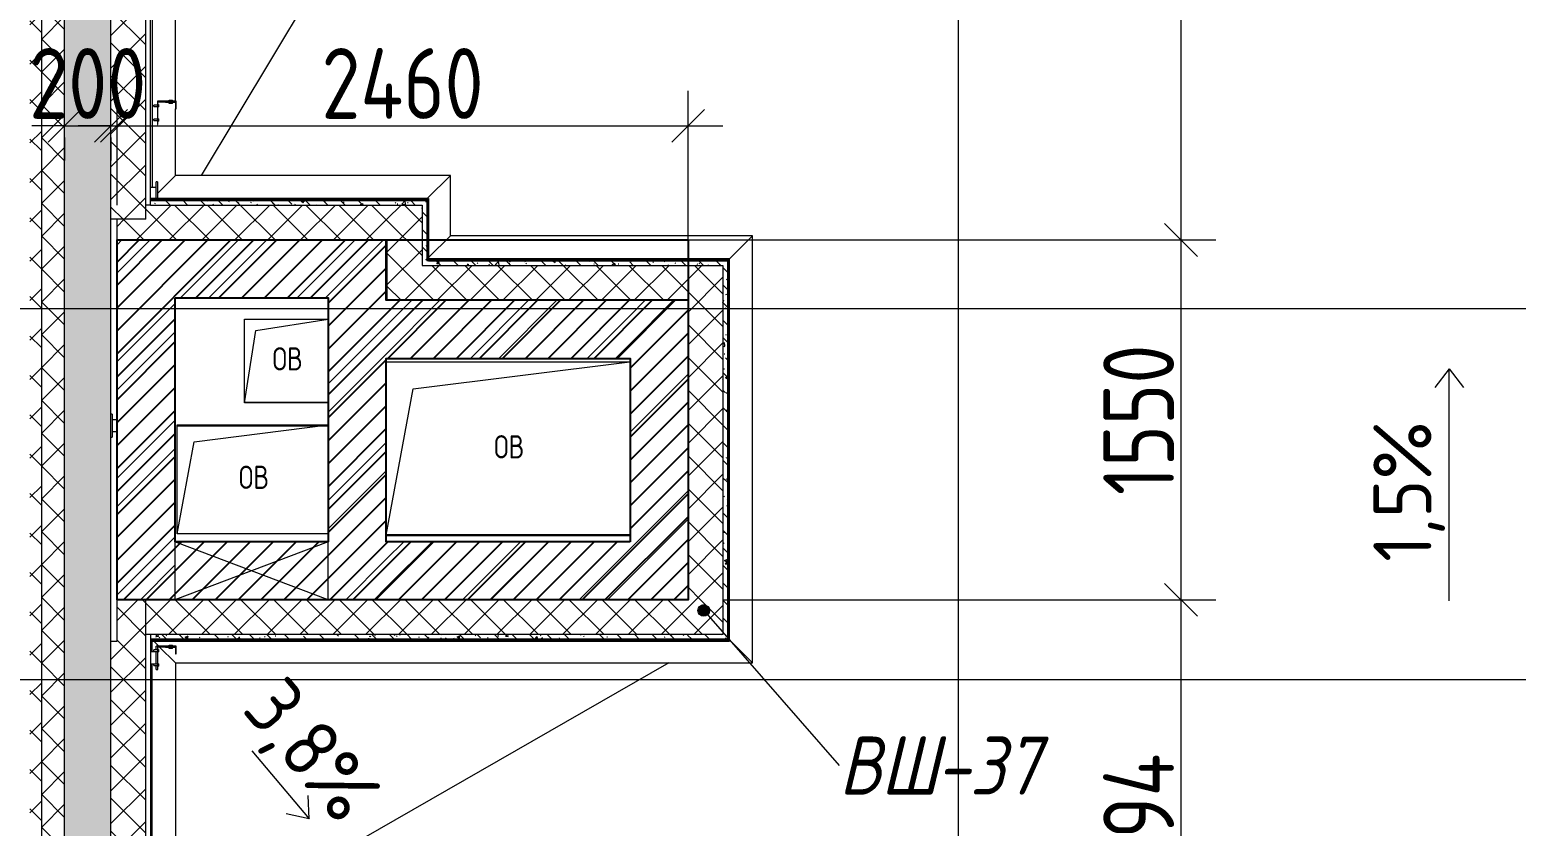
# Model space of a CAD drawing. Header units: millimetres. Extents: x -68946 to 690821, y -552984 to 293768.
# Drawn here: x 160017 to 166420, y -535986 to -532555 of the extents above; entities that cross this region are included whole.
import ezdxf

# ---------------------------------------------------------------- set-up
doc = ezdxf.new("R2010")
doc.units = ezdxf.units.MM
doc.linetypes.add('ADSK_Линия сетки', pattern=[2500, 2000, -250, 0, -250])
doc.layers.get('Defpoints').update_dxf_attribs({"color": 250})
for name, color, linetype, lineweight in [('0) блоки', 250, 'Continuous', 25), ('Аннотация', 250, 'Continuous', 20), ('Крыша', 7, 'Continuous', 5), ('Ограждение', 7, 'Continuous', 5), ('Окна', 7, 'Continuous', 5), ('Оси', 250, 'Continuous', 9), ('Перекрытие', 7, 'Continuous', 9), ('Размеры', 7, 'Continuous', 9), ('Стены внутренние', 7, 'Continuous', 9), ('Стены наружные', 7, 'Continuous', 9), ('Стены отделка', 7, 'Continuous', 13), ('Стены перегородки', 7, 'Continuous', 13), ('Стены штриховка', 250, 'Continuous', 9), ('Узлы', 250, 'Continuous', 18)]:
    doc.layers.add(name, color=color, linetype=linetype, lineweight=lineweight)
doc.styles.add('GOST Common_2', font='', dxfattribs={"width": 0.8, "height": 350})
doc.styles.add('GOST Common_I', font='', dxfattribs={"width": 0.9, "height": 250})
doc.styles.add('ISOCPEUR', font='isocpeur.ttf', dxfattribs={"width": 0.8, "height": 100})
doc.styles.add('ISOCPEUR_1', font='isocpeur.ttf', dxfattribs={"width": 0.9, "height": 250})
doc.styles.add('А3', font='ГОСТ тип А.ttf')
doc.styles.get('GOST Common_2').set_extended_font_data('GOST Common')
doc.styles.get('GOST Common_I').set_extended_font_data('GOST Common', italic=True)
doc.dimstyles.new('ADSK_Основной_2_мм', dxfattribs={"dimscale": 304.8, "dimtxt": 201.142999, "dimasz": 0.463911, "dimexe": 0.492126, "dimexo": 0.492126, "dimgap": 0.098425, "dimtad": 1, "dimdec": 0, "dimdsep": 46, "dimtxsty": 'GOST Common_2', "dimblk1": 'OBLIQUE', "dimblk2": 'OBLIQUE', "dimsah": 1, "dimcen": 0.09, "dimdle": 0.492126, "dimazin": 0, "dimtfac": 1, "dimtdec": 4, "dimtix": 1, "dimtmove": 1, "dimatfit": 3, "dimfxl": 1, "dimtvp": 1, "dimtolj": 1, "dimtzin": 0, "dimlwd": 9, "dimlwe": 9, "dimarcsym": 2})
doc.dimstyles.new('ADSK_Основной_2_мм_1', dxfattribs={"dimscale": 304.8, "dimtxt": 201.142999, "dimasz": 0.463911, "dimexe": 0.492126, "dimexo": 0.492126, "dimgap": 0.098425, "dimtad": 1, "dimdec": 0, "dimdsep": 46, "dimtxsty": 'GOST Common_2', "dimblk1": 'OBLIQUE', "dimblk2": 'OBLIQUE', "dimsah": 1, "dimcen": 0.09, "dimdle": 0.492126, "dimazin": 0, "dimtfac": 1, "dimtdec": 4, "dimtix": 1, "dimtmove": 0, "dimatfit": 3, "dimfxl": 1, "dimtvp": 1, "dimtolj": 1, "dimtzin": 0, "dimlwd": 9, "dimlwe": 9, "dimarcsym": 2})
pattern_1 = [(45, (23667.23, -543980.64), (-70.71068, 70.71068), []), (135, (23667.23, -543980.64), (-70.71068, -70.71068), [])]
pattern_2 = [(45, (23667.23, -543980.64), (-251.4472, 251.4472), []), (45, (23667.23, -543599.64), (-251.4472, 251.4472), [])]
pattern_3 = [(135, (23667.23, -543980.64), (-75.43415, -75.43415), [106.68, -17.78, 3.556, -17.78]), (135, (23667.23, -543905.25), (-75.43415, -75.43415), []), (50, (23667.23, -543980.64), (127.52922, -11.15758), [13.335, -146.685]), (355, (23667.23, -543980.64), (-24.66966, 133.74002), [10.668, -117.348]), (100.451, (23677.86, -543981.57), (102.85973, 122.58178), [11.333, -124.663]), (46.184, (23667.23, -543945.08), (189.75516, -29.43036), [20.002, -220.027]), (96.636, (23683.04, -543947.53), (166.1822, 173.1996), [17, -186.995]), (351.184, (23667.23, -543945.08), (166.18393, 173.19757), [16.002, -176.022]), (21, (23685.01, -543953.97), (106.130265, -71.58603), [13.335, -146.685]), (326, (23685.01, -543953.97), (43.26188, 128.93175), [10.668, -117.348]), (71.451, (23693.85, -543959.94), (149.39198, 57.34505), [11.333, -124.663]), (37.5, (23667.23, -543980.64), (2.162228, 59.188357), [3.353, -112.573, 3.353, -115.773, -117.793]), (37.5, (23667.23, -543980.64), (2.162228, 59.188357), [-235.052, 3.353, -114.44]), (7.5, (23667.23, -543980.64), (46.773857, 70.126152), [3.353, -64.567, 3.353, -109.906, -44.894]), (7.5, (23667.23, -543980.64), (46.773857, 70.126152), [-181.178, 3.353, -41.542]), (327.5, (23627.58, -543980.64), (94.913671, -4.010093), [3.353, -41.097, 3.353, -135.331, -184.023]), (327.5, (23627.58, -543980.64), (94.913671, -4.010093), [-183.134, 3.353, -180.67]), (317.5, (23609.8, -543980.64), (103.69057, 17.79882), [3.353, -54.432, 3.353, -88.748, -130.683]), (317.5, (23609.8, -543980.64), (103.69057, 17.79882), [-149.885, 3.353, -127.33])]

# ---------------------------------------------------------------- blocks, each defined once
blk = doc.blocks.new('Ограждение - Н_800-V11-АР3_Кладочный план кровли _17_930 С2-3')
at = {"layer": 'Ограждение'}
for p, q in [((-2, 85), (-5, 85)), ((-2, 85), (-5, 85)), ((-5, 75), (-5, 85)), ((-5, 85), (-5, 75)), ((-5, 75), (-5, 85)), ((-5, 85), (-5, 75)), ((-5, 75), (-2, 75)), ((-5, 75), (-2, 75)), ((0, 100), (-2, 100)), ((-2, 100), (-2, 2)), ((0, 0), (0, 100)), ((15, 83), (0, 83)), ((15, 83), (0, 83)), ((0, 77), (15, 77)), ((0, 77), (15, 77)), ((15, 82.6), (15, 83)), ((15, 83), (15, 77)), ((15, 82.6), (15, 83)), ((15, 83), (15, 82.6)), ((15, 77), (15, 77.4)), ((15, 77), (15, 77.4)), ((15, 77.4), (15, 77)), ((-78, 32), (-80, 32)), ((-80, 32), (-80, 2)), ((-80, 2), (-35, 2)), ((-80, 2), (-80, 0)), ((-78, 4), (-78, 32)), ((-35, 4), (-78, 4)), ((-64.5, 9), (-57.5, 9)), ((-64.5, 9), (-64.5, 4)), ((-57.5, 9), (-50.5, 9)), ((-57.5, 9), (-57.5, 4)), ((-50.5, 9), (-50.5, 4)), ((-35, 2), (-35, 4)), ((-2, 2), (-35, 2)), ((-2, 24), (-5, 24)), ((-2, 24), (-5, 24)), ((-5, 14), (-5, 24)), ((-5, 24), (-5, 14)), ((-5, 14), (-5, 24)), ((-5, 24), (-5, 14)), ((-5, 14), (-2, 14)), ((-5, 14), (-2, 14)), ((15, 22), (0, 22)), ((15, 22), (0, 22)), ((0, 16), (15, 16)), ((0, 16), (15, 16)), ((15, 21.6), (15, 22)), ((15, 22), (15, 16)), ((15, 21.6), (15, 22)), ((15, 22), (15, 21.6)), ((15, 16), (15, 16.4)), ((15, 16), (15, 16.4)), ((15, 16.4), (15, 16)), ((-80, 0), (0, 0)), ((-64.5, 0), (-64.5, -5)), ((-57.5, -5), (-64.5, -5)), ((-57.5, 0), (-57.5, -5)), ((-50.5, -5), (-57.5, -5)), ((-50.5, 0), (-50.5, -5))]:
    blk.add_line(p, q, dxfattribs=at)
blk = doc.blocks.new('Ограждение - Ограждение-36046496-АР3_Кладочный план кровли _17_930 С2-3')
at = {"rotation": 180}
blk.add_blockref('Ограждение - Н_800-V11-АР3_Кладочный план кровли _17_930 С2-3', (136900.001, 11117), dxfattribs=at)
blk = doc.blocks.new('TN_Удлинитель для кровельного ограждения - Удлинитель для кровельного ограждения ТехноНИКОЛЬ 200 мм-V14-АР3_Кладочный план кровли _17_930 С2-3')
at = {"layer": 'Ограждение'}
for p, q in [((136900, 769.9), (136895, 769.9)), ((136895, 759.9), (136895, 769.9)), ((136895, 769.9), (136895, 768.6)), ((136895, 745.4), (136870, 745.4)), ((136895, 753.5), (136895, 759.9)), ((136895, 692.5), (136895, 748.5)), ((136870, 694.4), (136895, 694.4)), ((136895, 679.9), (136895, 687.5)), ((136895, 669.9), (136895, 679.9)), ((136895, 671.3), (136895, 669.9)), ((136895, 669.9), (136900, 669.9))]:
    blk.add_line(p, q, dxfattribs=at)
blk = doc.blocks.new('TN_Удлинитель для кровельного ограждения - Удлинитель для кровельного ограждения ТехноНИКОЛЬ 200 мм-V18-АР3_Кладочный план кровли _17_930 С2-3')
at = {"layer": 'Ограждение'}
for p, q in [((136705, 9769.9), (136700, 9769.9)), ((136705, 9768.6), (136705, 9769.9)), ((136705, 9769.9), (136705, 9759.9)), ((136705, 9759.9), (136705, 9679.9)), ((136726, 9745.4), (136705, 9745.4)), ((136700, 9669.9), (136705, 9669.9)), ((136705, 9694.4), (136726, 9694.4)), ((136705, 9679.9), (136705, 9669.9)), ((136705, 9669.9), (136705, 9671.3))]:
    blk.add_line(p, q, dxfattribs=at)
blk = doc.blocks.new('TN_Удлинитель для кровельного ограждения - Удлинитель для кровельного ограждения ТехноНИКОЛЬ 200 мм-V19-АР3_Кладочный план кровли _17_930 С2-3')
at = {"layer": 'Ограждение'}
for p, q in [((136900, 10769.9), (136895, 10769.9)), ((136895, 10759.9), (136895, 10769.9)), ((136895, 10769.9), (136895, 10768.6)), ((136895, 10698), (136895, 10759.9)), ((136900, 10768.6), (136900, 10769.9)), ((136900, 10769.9), (136900, 10759.9)), ((136900, 10759.9), (136900, 10698)), ((136895, 10745.4), (136870, 10745.4))]:
    blk.add_line(p, q, dxfattribs=at)
blk = doc.blocks.new('_Wn_-As_OpeningMEP_wall__Rectangular - _Wn_-As_OpeningMEP_wall__Rectangular-32777161-АР3_Кладочный план кровли _17_930 С2-3')
at = {"layer": 'Узлы'}
for p, q in [((539.4, 60), (535, 60)), ((535, -60), (539.4, -60))]:
    blk.add_line(p, q, dxfattribs=at)
at = {"layer": 'Узлы', "lineweight": 5}
for p, q in [((539.4, 55.3), (535, 54.9)), ((539.4, -55.3), (535, -54.9))]:
    blk.add_line(p, q, dxfattribs=at)
blk = doc.blocks.new('_Wn_-As_OpeningMEP_floor__Rectangular - _Wn_-As_OpeningMEP_floor__Rectangular-39827762-АР3_Кладочный план кровли _17_930 С2-3')
at = {"layer": 'Узлы', "lineweight": 5}
for p, q in [((-131.8, 181.8), (180, 230)), ((-180, -130), (-131.8, 181.8))]:
    blk.add_line(p, q, dxfattribs=at)
blk = doc.blocks.new('_Wn_-As_OpeningMEP_floor__Rectangular - _Wn_-As_OpeningMEP_floor__Rectangular-37764162-АР3_Кладочный план кровли _17_930 С2-3')
at = {"layer": 'Узлы', "lineweight": 5}
for p, q in [((-252.1, 212.1), (325, 285)), ((-325, -185), (-252.1, 212.1))]:
    blk.add_line(p, q, dxfattribs=at)
blk = doc.blocks.new('_Wn_-As_OpeningMEP_floor__Rectangular - _Wn_-As_OpeningMEP_floor__Rectangular-41264484-АР3_Кладочный план кровли _17_930 С2-3')
at = {"layer": 'Узлы', "lineweight": 5}
for p, q in [((-408, 308), (525, 425)), ((-524.4, -321.6), (-408, 308))]:
    blk.add_line(p, q, dxfattribs=at)
blk = doc.blocks.new('_Wn_-As_OpeningMEP_wall__Rectangular - _Wn_-As_OpeningMEP_wall__Rectangular-41293286-АР3_Кладочный план кровли _17_930 С2-3')
at = {"layer": 'Узлы', "lineweight": 5}
for p, q in [((330, -125), (-330, 125)), ((330, 125), (-330, -125)), ((-330, 125), (-330, -125)), ((330, -125), (330, 125))]:
    blk.add_line(p, q, dxfattribs=at)
at = {"layer": 'Узлы'}
for p, q in [((330, 125), (-330, 125)), ((-330, 125), (-330, -125)), ((330, -125), (330, 125)), ((-330, -125), (330, -125))]:
    blk.add_line(p, q, dxfattribs=at)
blk = doc.blocks.new('Ограждение - Н_800-V10-АР3_Кладочный план кровли _17_930 С2-3')
at = {"layer": 'Ограждение'}
for p, q in [((-2, 85), (-5, 85)), ((-2, 85), (-5, 85)), ((-5, 75), (-5, 85)), ((-5, 85), (-5, 75)), ((-5, 75), (-5, 85)), ((-5, 85), (-5, 75)), ((-5, 75), (-2, 75)), ((-5, 75), (-2, 75)), ((0, 100), (-2, 100)), ((-2, 100), (-2, 2)), ((0, 0), (0, 100)), ((15, 83), (0, 83)), ((0, 77), (15, 77)), ((15, 83), (5, 83)), ((5, 77), (15, 77)), ((15, 82.6), (15, 83)), ((15, 83), (15, 77)), ((15, 82.6), (15, 83)), ((15, 83), (15, 82.6)), ((15, 77), (15, 77.4)), ((15, 77), (15, 77.4)), ((15, 77.4), (15, 77)), ((-78, 32), (-80, 32)), ((-80, 32), (-80, 2)), ((-80, 2), (-35, 2)), ((-80, 2), (-80, 0)), ((-78, 4), (-78, 32)), ((-35, 4), (-78, 4)), ((-64.5, 9), (-57.5, 9)), ((-64.5, 9), (-64.5, 4)), ((-57.5, 9), (-50.5, 9)), ((-57.5, 9), (-57.5, 4)), ((-50.5, 9), (-50.5, 4)), ((-35, 2), (-35, 4)), ((-2, 2), (-35, 2)), ((-2, 24), (-5, 24)), ((-2, 24), (-5, 24)), ((-5, 14), (-5, 24)), ((-5, 24), (-5, 14)), ((-5, 14), (-5, 24)), ((-5, 24), (-5, 14)), ((-5, 14), (-2, 14)), ((-5, 14), (-2, 14)), ((15, 22), (0, 22)), ((0, 16), (15, 16)), ((15, 22), (5, 22)), ((5, 16), (15, 16)), ((15, 21.6), (15, 22)), ((15, 22), (15, 16)), ((15, 21.6), (15, 22)), ((15, 22), (15, 21.6)), ((15, 16), (15, 16.4)), ((15, 16), (15, 16.4)), ((15, 16.4), (15, 16)), ((-80, 0), (0, 0)), ((-64.5, 0), (-64.5, -5)), ((-57.5, -5), (-64.5, -5)), ((-57.5, 0), (-57.5, -5)), ((-50.5, -5), (-57.5, -5)), ((-50.5, 0), (-50.5, -5))]:
    blk.add_line(p, q, dxfattribs=at)
blk = doc.blocks.new('Ограждение - Ограждение-40931021-АР3_Кладочный план кровли _17_930 С2-3')
at = {"rotation": 180}
blk.add_blockref('Ограждение - Н_800-V10-АР3_Кладочный план кровли _17_930 С2-3', (136900, 8769.9), dxfattribs=at)
blk = doc.blocks.new('_Oblique')
at = {"color": 0, "linetype": 'ByBlock', "lineweight": -2}
blk.add_line((-0.5, -0.5), (0.5, 0.5), dxfattribs=at)
blk = doc.blocks.new('*D6293')
at = {"layer": 'Defpoints', "color": 0, "lineweight": 30, "transparency": 16777216}
for p in [(160167.2, -532869.2), (160367.2, -532869.2), (160367.2, -532969.2)]:
    blk.add_point(p, dxfattribs=at)
at = {"layer": 'Размеры', "color": 0, "lineweight": 9, "transparency": 16777216}
for p, q in [((160167.2, -532969.2), (160025.8, -532969.2)), ((160167.2, -532969.2), (160367.2, -532969.2)), ((160167.2, -533019.2), (160167.2, -533119.2)), ((160367.2, -532969.2), (160508.6, -532969.2)), ((160367.2, -533019.2), (160367.2, -533119.2))]:
    blk.add_line(p, q, dxfattribs=at)
at = {"layer": 'Размеры', "color": 0, "lineweight": 9, "transparency": 16777216, "xscale": 141.4, "yscale": 141.4, "zscale": 141.4}
blk.add_blockref('_Oblique', (160167.2, -532969.2), dxfattribs=at)
at = {"layer": 'Размеры', "color": 0, "lineweight": 9, "transparency": 16777216, "xscale": 141.4, "yscale": 141.4, "zscale": 141.4, "rotation": 180}
blk.add_blockref('_Oblique', (160367.2, -532969.2), dxfattribs=at)
at = {"layer": 'Размеры', "color": 0, "transparency": 16777216, "insert": (160267.2, -532786.8), "char_height": 304.8, "width": 454.106, "attachment_point": 5, "style": 'А3'}
blk.add_mtext('\\A1;200', dxfattribs=at)
blk = doc.blocks.new('*D6294')
at = {"layer": 'Defpoints', "color": 0, "lineweight": 30, "transparency": 16777216}
for p in [(160367.2, -532869.2), (160393.2, -532969.2), (160393.2, -533460.6)]:
    blk.add_point(p, dxfattribs=at)
at = {"layer": 'Размеры', "color": 0, "lineweight": 9, "transparency": 16777216}
for p, q in [((160393.2, -533310.6), (160393.2, -532819.2)), ((160367.2, -532969.2), (160225.8, -532969.2)), ((160367.2, -532969.2), (160393.2, -532969.2)), ((160367.2, -533019.2), (160367.2, -533119.2)), ((160393.2, -532969.2), (160534.6, -532969.2))]:
    blk.add_line(p, q, dxfattribs=at)
at = {"layer": 'Размеры', "color": 0, "lineweight": 9, "transparency": 16777216, "xscale": 141.4, "yscale": 141.4, "zscale": 141.4}
blk.add_blockref('_Oblique', (160367.2, -532969.2), dxfattribs=at)
at = {"layer": 'Размеры', "color": 0, "lineweight": 9, "transparency": 16777216, "xscale": 141.4, "yscale": 141.4, "zscale": 141.4, "rotation": 180}
blk.add_blockref('_Oblique', (160393.2, -532969.2), dxfattribs=at)
at = {"layer": 'Размеры', "color": 0, "transparency": 16777216, "insert": (160535.2, -532191.5), "char_height": 304.8, "width": 302.737, "attachment_point": 1, "line_spacing_factor": 1.022761, "style": 'А3'}
blk.add_mtext('\\A1;26', dxfattribs=at)
blk = doc.blocks.new('*D6295')
at = {"layer": 'Defpoints', "color": 0, "lineweight": 30, "transparency": 16777216}
for p in [(162852.9, -532969.2), (160393.2, -533460.6), (162852.9, -533720.6)]:
    blk.add_point(p, dxfattribs=at)
at = {"layer": 'Размеры', "color": 0, "lineweight": 9, "transparency": 16777216}
for p, q in [((160393.2, -533310.6), (160393.2, -532819.2)), ((162852.9, -533570.6), (162852.9, -532819.2)), ((160243.2, -532969.2), (163002.9, -532969.2))]:
    blk.add_line(p, q, dxfattribs=at)
at = {"layer": 'Размеры', "color": 0, "lineweight": 9, "transparency": 16777216, "xscale": 141.4, "yscale": 141.4, "zscale": 141.4, "rotation": 180}
blk.add_blockref('_Oblique', (160393.2, -532969.2), dxfattribs=at)
at = {"layer": 'Размеры', "color": 0, "lineweight": 9, "transparency": 16777216, "xscale": 141.4, "yscale": 141.4, "zscale": 141.4}
blk.add_blockref('_Oblique', (162852.9, -532969.2), dxfattribs=at)
at = {"layer": 'Размеры', "color": 0, "transparency": 16777216, "insert": (161623, -532786.8), "char_height": 304.8, "width": 625.93, "attachment_point": 5, "style": 'А3'}
blk.add_mtext('\\A1;2460', dxfattribs=at)
blk = doc.blocks.new('*D6300')
at = {"layer": 'Defpoints', "color": 0, "lineweight": 30, "transparency": 16777216}
for p in [(162852.9, -535010.6), (164975.9, -535010.6), (163530.6, -537004.6)]:
    blk.add_point(p, dxfattribs=at)
at = {"layer": 'Размеры', "color": 0, "lineweight": 9, "transparency": 16777216}
for p, q in [((164975.9, -537154.6), (164975.9, -534860.6)), ((163002.9, -535010.6), (165125.9, -535010.6)), ((163680.6, -537004.6), (165125.9, -537004.6))]:
    blk.add_line(p, q, dxfattribs=at)
at = {"layer": 'Размеры', "color": 0, "lineweight": 9, "transparency": 16777216, "xscale": 141.4, "yscale": 141.4, "zscale": 141.4}
for p, rotation in [((164975.9, -535010.6), 90), ((164975.9, -537004.6), 270)]:
    blk.add_blockref('_Oblique', p, dxfattribs=dict(at, rotation=rotation))
at = {"layer": 'Размеры', "color": 0, "transparency": 16777216, "insert": (164793.5, -536007.6), "char_height": 304.8, "width": 580.928, "attachment_point": 5, "rotation": 90, "style": 'А3'}
blk.add_mtext('\\A1;1994', dxfattribs=at)
blk = doc.blocks.new('*D6301')
at = {"layer": 'Defpoints', "color": 0, "lineweight": 30, "transparency": 16777216}
for p in [(161557.2, -533460.6), (164975.9, -533460.6), (162852.9, -535010.6)]:
    blk.add_point(p, dxfattribs=at)
at = {"layer": 'Размеры', "color": 0, "lineweight": 9, "transparency": 16777216}
for p, q in [((164975.9, -535160.6), (164975.9, -533310.6)), ((161707.2, -533460.6), (165125.9, -533460.6)), ((163002.9, -535010.6), (165125.9, -535010.6))]:
    blk.add_line(p, q, dxfattribs=at)
at = {"layer": 'Размеры', "color": 0, "lineweight": 9, "transparency": 16777216, "xscale": 141.4, "yscale": 141.4, "zscale": 141.4}
for p, rotation in [((164975.9, -533460.6), 90), ((164975.9, -535010.6), 270)]:
    blk.add_blockref('_Oblique', p, dxfattribs=dict(at, rotation=rotation))
at = {"layer": 'Размеры', "color": 0, "transparency": 16777216, "insert": (164793.5, -534235.6), "char_height": 304.8, "width": 560.473, "attachment_point": 5, "rotation": 90, "style": 'А3'}
blk.add_mtext('\\A1;1550', dxfattribs=at)
blk = doc.blocks.new('*D6302')
at = {"layer": 'Defpoints', "color": 0, "lineweight": 30, "transparency": 16777216}
for p in [(164047.2, -530180.6), (164975.9, -530180.6), (161557.2, -533460.6)]:
    blk.add_point(p, dxfattribs=at)
at = {"layer": 'Размеры', "color": 0, "lineweight": 9, "transparency": 16777216}
for p, q in [((164975.9, -533610.6), (164975.9, -530030.6)), ((164197.2, -530180.6), (165125.9, -530180.6)), ((161707.2, -533460.6), (165125.9, -533460.6))]:
    blk.add_line(p, q, dxfattribs=at)
at = {"layer": 'Размеры', "color": 0, "lineweight": 9, "transparency": 16777216, "xscale": 141.4, "yscale": 141.4, "zscale": 141.4}
for p, rotation in [((164975.9, -530180.6), 90), ((164975.9, -533460.6), 270)]:
    blk.add_blockref('_Oblique', p, dxfattribs=dict(at, rotation=rotation))
at = {"layer": 'Размеры', "color": 0, "transparency": 16777216, "insert": (164793.5, -531820.6), "char_height": 304.8, "width": 605.475, "attachment_point": 5, "rotation": 90, "style": 'А3'}
blk.add_mtext('\\A1;3280', dxfattribs=at)

msp = doc.modelspace()

# ---------------------------------------------------------------- hatches: boundary and pattern name
at = {"layer": '0) блоки'}
h = msp.add_hatch(dxfattribs=at)
h.set_pattern_fill('ANSI31', color=256, scale=22)
h.paths.add_polyline_path([(161552.8553, -533460.641), (162852.8553, -533460.641), (162852.8553, -533720.641), (161552.8553, -533720.641)], flags=16)
h.paths.add_polyline_path([(160393.2308, -533460.641), (162852.8553, -533460.641), (162852.8553, -535010.641), (160393.2308, -535010.641)])
h.paths.add_polyline_path([(160643.2308, -533710.641), (161302.8553, -533710.641), (161302.8553, -534760.641), (160643.2308, -534760.641)], flags=16)
h.paths.add_polyline_path([(162602.8553, -534760.641), (161552.8553, -534760.641), (161552.8553, -533970.641), (162602.8553, -533970.641)], flags=16)
at = {"layer": 'Аннотация'}
h = msp.add_hatch(color=256, dxfattribs=at)
edge = h.paths.add_edge_path()
edge.add_arc((162920.2063, -535056.4153), 25, 0, 360)
at = {"layer": 'Стены внутренние', "lineweight": 5}
h = msp.add_hatch(dxfattribs=at)
h.set_pattern_fill('FP_13', color=256, style=0, pattern_type=2)
h.set_pattern_definition([(135, (23667.23, -543980.64), (-142.5612, -142.5612), []), (135, (23809.8, -543980.64), (-142.5612, -142.5612), [252.016, -50.403, 3.353, -47.05])])
h.paths.add_polyline_path([(160367.2308, -543955.6404), (160367.2308, -520429.6404), (160167.2308, -520429.6404), (160167.2308, -543955.6404)])
h.paths.add_polyline_path([(160171.2901, -520366.6404), (160223.2901, -520366.6404), (160223.2901, -519804.6404), (160171.2901, -519804.6404), (160171.2901, -520110.9666)])
h.paths.add_polyline_path([(160241.2901, -520366.6404), (160293.2901, -520366.6404), (160293.2901, -519804.6404), (160241.2901, -519804.6404), (160241.2901, -520110.9666)])
h.paths.add_polyline_path([(160311.2901, -520366.6404), (160363.2901, -520366.6404), (160363.2901, -519804.6404), (160311.2901, -519804.6404), (160311.2901, -520249.0755)])
h.paths.add_polyline_path([(160260.3331, -519741.6404), (160367.2308, -519741.6404), (160367.2308, -485005.6404), (160167.2308, -485005.6404), (160167.2308, -519741.6404), (160256.8609, -519741.6404)])
at = {"layer": 'Стены наружные', "lineweight": 5}
h = msp.add_hatch(dxfattribs=at)
h.set_pattern_fill('FP_34', color=256, style=0, pattern_type=2)
h.set_pattern_definition([(135, (23667.23, -543980.64), (-84.85281, -84.85281), []), (225, (23667.23, -543980.64), (84.85281, -84.85281), [])])
h.paths.add_polyline_path([(160067.2079, -544255.6404), (160067.2079, -520429.6404), (160017.2079, -520429.6404), (160017.2079, -544255.6404)])
h.paths.add_polyline_path([(160067.2079, -520366.6404), (160067.2079, -519804.6404), (160031.2901, -519804.6404), (160031.2901, -520366.6404)])
h.paths.add_polyline_path([(160067.2079, -519741.6404), (160067.2079, -484855.6404), (160017.2079, -484855.6404), (160017.7308, -489976.6404), (160031.2308, -489976.6404), (160030.9242, -490644.6404), (160017.2079, -490644.6404), (160017.2079, -519741.6404), (160025.0858, -519741.6404)])
h = msp.add_hatch(dxfattribs=at)
h.set_pattern_fill('FP_33', color=256, style=0, pattern_type=2)
h.set_pattern_definition(pattern_1)
h.paths.add_polyline_path([(160067.2079, -544155.6404), (160167.2079, -544155.6404), (160167.2079, -520429.6404), (160067.2079, -520429.6404), (160067.2079, -544141.9199)])
h.paths.add_polyline_path([(160067.2079, -520366.6404), (160083.2901, -520366.6404), (160083.1153, -519804.6404), (160067.2079, -519804.6404), (160067.2079, -519834.7487)])
h.paths.add_polyline_path([(160101.2901, -520366.6404), (160153.2901, -520366.6404), (160153.2901, -519804.6404), (160101.2901, -519804.6404), (160101.2901, -520110.9666)])
h.paths.add_polyline_path([(160067.2079, -519741.6404), (160167.2079, -519741.6404), (160167.2079, -484905.6404), (160067.2079, -484905.6404), (160067.2079, -519282.313)])
h.paths.add_polyline_path([(160083.5375, -490644.6404), (160083.2308, -490644.6404), (160083.5375, -489976.6404), (160101.2308, -489976.6404), (160100.9242, -490644.6404), (160084.4366, -490644.6404)])
h = msp.add_hatch(dxfattribs=at)
h.set_pattern_fill('FP_33', color=256, style=0, pattern_type=2)
h.set_pattern_definition(pattern_1)
h.paths.add_polyline_path([(160393.2308, -533371.641), (160517.2308, -533371.641), (160517.2308, -520429.6404), (160367.2308, -520429.6404), (160367.2308, -533371.641)])
h.paths.add_polyline_path([(160381.2901, -520366.6404), (160433.2901, -520366.6404), (160433.2901, -519804.6404), (160381.2901, -519804.6404), (160381.2901, -520249.0755)])
h.paths.add_polyline_path([(160472.4791, -520366.6404), (160503.2901, -520366.6404), (160503.2901, -519804.6404), (160451.2901, -519804.6404), (160451.2901, -520366.6404)])
h.paths.add_polyline_path([(160517.2308, -519741.6404), (160517.2308, -489924.641), (160367.2308, -489924.641), (160367.2308, -519741.6404), (160470.3182, -519741.6404)])
h.paths.add_polyline_path([(160437.5509, -486680.641), (160517.2308, -486680.641), (160517.2308, -485205.6404), (160367.2308, -485205.6404), (160367.2298, -486680.641)])
h = msp.add_hatch(dxfattribs=at)
h.set_pattern_fill('FP_33', color=256, style=0, pattern_type=2)
h.set_pattern_definition(pattern_1)
h.paths.add_polyline_path([(160393.2308, -533460.641), (161557.2298, -533460.641), (161557.2298, -533310.641), (160517.2308, -533310.641), (160517.2308, -533371.641), (160393.2308, -533371.641)])
h = msp.add_hatch(dxfattribs=at)
h.set_pattern_fill('FP_45', color=256, style=0, pattern_type=2)
h.set_pattern_definition(pattern_3)
h.paths.add_polyline_path([(161500.8578, -533310.641), (161707.2298, -533310.641), (161707.2298, -533290.641), (160537.2308, -533290.641), (160537.2308, -533310.641), (160791.9866, -533310.641)])
h = msp.add_hatch(dxfattribs=at)
h.set_pattern_fill('FP_33', color=256, style=0, pattern_type=2)
h.set_pattern_definition(pattern_1)
h.paths.add_polyline_path([(161557.2298, -533720.641), (161707.2298, -533720.641), (161707.2298, -533310.641), (161557.2298, -533310.641), (161557.2298, -533645.6414)])
h = msp.add_hatch(dxfattribs=at)
h.set_pattern_fill('FP_45', color=256, style=0, pattern_type=2)
h.set_pattern_definition(pattern_3)
h.paths.add_polyline_path([(161707.2298, -533570.641), (161727.2298, -533570.641), (161727.2298, -533290.641), (161707.2298, -533290.641), (161707.2298, -533369.4236)])
h = msp.add_hatch(dxfattribs=at)
h.set_pattern_fill('FP_44', color=256, style=0, pattern_type=2)
h.set_pattern_definition(pattern_2)
h.paths.add_polyline_path([(161302.8553, -533710.641), (161552.8553, -533710.641), (161552.8553, -533460.641), (160393.2308, -533460.641), (160393.2308, -533710.641), (160791.9866, -533710.641)])
h = msp.add_hatch(dxfattribs=at)
h.set_pattern_fill('FP_33', color=256, style=0, pattern_type=2)
h.set_pattern_definition(pattern_1)
h.paths.add_polyline_path([(161707.2298, -533720.641), (162852.8553, -533720.641), (162852.8553, -533570.641), (161707.2298, -533570.641), (161707.2298, -533645.6414)])
h = msp.add_hatch(dxfattribs=at)
h.set_pattern_fill('FP_45', color=256, style=0, pattern_type=2)
h.set_pattern_definition(pattern_3)
h.paths.add_polyline_path([(162852.8553, -533570.641), (163002.8553, -533570.641), (163002.8553, -533550.641), (161727.2298, -533550.641), (161727.2298, -533570.641), (162564.1647, -533570.641)])
h = msp.add_hatch(dxfattribs=at)
h.set_pattern_fill('FP_33', color=256, style=0, pattern_type=2)
h.set_pattern_definition(pattern_1)
h.paths.add_polyline_path([(163002.8553, -535010.641), (163002.8553, -533570.641), (162852.8553, -533570.641), (162852.8553, -535010.641), (162918.6003, -535010.641)])
h = msp.add_hatch(dxfattribs=at)
h.set_pattern_fill('FP_45', color=256, style=0, pattern_type=2)
h.set_pattern_definition(pattern_3)
h.paths.add_polyline_path([(163022.8553, -535160.641), (163022.8553, -533550.641), (163002.8553, -533550.641), (163002.8553, -535160.641)])
h = msp.add_hatch(dxfattribs=at)
h.set_pattern_fill('FP_44', color=256, style=0, pattern_type=2)
h.set_pattern_definition(pattern_2)
h.paths.add_polyline_path([(160437.5509, -534760.641), (160643.2308, -534760.641), (160643.2308, -533710.641), (160393.2308, -533710.641), (160393.2308, -534760.641)])
h = msp.add_hatch(dxfattribs=at)
h.set_pattern_fill('FP_44', color=256, style=0, pattern_type=2)
h.set_pattern_definition(pattern_2)
h.paths.add_polyline_path([(161552.8553, -534760.641), (161552.8553, -533710.641), (161302.8553, -533710.641), (161302.8553, -534760.641)])
h = msp.add_hatch(dxfattribs=at)
h.set_pattern_fill('FP_44', color=256, style=0, pattern_type=2)
h.set_pattern_definition(pattern_2)
h.paths.add_polyline_path([(161855.2934, -533970.641), (162602.8553, -533970.641), (162602.8553, -533720.641), (161552.8553, -533720.641), (161552.8553, -533970.641)])
h = msp.add_hatch(dxfattribs=at)
h.set_pattern_fill('FP_44', color=256, style=0, pattern_type=2)
h.set_pattern_definition(pattern_2)
h.paths.add_polyline_path([(162852.8553, -534760.641), (162852.8553, -533720.641), (162602.8553, -533720.641), (162602.8553, -534760.641)])
h = msp.add_hatch(dxfattribs=at)
h.set_pattern_fill('FP_44', color=256, style=0, pattern_type=2)
h.set_pattern_definition(pattern_2)
h.paths.add_polyline_path([(161552.8553, -535010.641), (161552.8553, -534760.641), (161302.8553, -534760.641), (161302.8553, -535010.641)])
h.paths.add_polyline_path([(160437.5509, -535010.641), (160642.8553, -535010.641), (160642.8553, -534760.641), (160393.2308, -534760.641), (160393.2308, -535010.641)])
h = msp.add_hatch(dxfattribs=at)
h.set_pattern_fill('FP_44', color=256, style=0, pattern_type=2)
h.set_pattern_definition(pattern_2)
h.paths.add_polyline_path([(162852.8553, -535010.641), (162852.8553, -534760.641), (161552.8553, -534760.641), (161552.8553, -535010.641), (162209.729, -535010.641)])
h = msp.add_hatch(dxfattribs=at)
h.set_pattern_fill('FP_33', color=256, style=0, pattern_type=2)
h.set_pattern_definition(pattern_1)
h.paths.add_polyline_path([(160367.2308, -543955.6404), (160517.2308, -543955.6404), (160517.2308, -535010.641), (160393.2308, -535010.641), (160393.2308, -535188.641), (160367.2308, -535188.641), (160367.2308, -543589.4842)])
h = msp.add_hatch(dxfattribs=at)
h.set_pattern_fill('FP_33', color=256, style=0, pattern_type=2)
h.set_pattern_definition(pattern_1)
h.paths.add_polyline_path([(160517.2308, -535160.641), (163002.8553, -535160.641), (163002.8553, -535010.641), (160517.2308, -535010.641), (160517.2308, -535026.7307)])
h = msp.add_hatch(dxfattribs=at)
h.set_pattern_fill('FP_45', color=256, style=0, pattern_type=2)
h.set_pattern_definition(pattern_3)
h.paths.add_polyline_path([(163022.8553, -535180.641), (163022.8553, -535160.641), (160537.2308, -535160.641), (160537.2308, -535180.641), (162918.6003, -535180.641)])

# ---------------------------------------------------------------- linework, layer by layer
at = {"layer": '0) блоки'}
for points in [[(160393.2308, -533460.641), (162852.8553, -533460.641), (162852.8553, -535010.641), (160393.2308, -535010.641)], [(161552.8553, -533460.641), (162852.8553, -533460.641), (162852.8553, -533720.641), (161552.8553, -533720.641)], [(160643.2308, -533710.641), (161302.8553, -533710.641), (161302.8553, -534760.641), (160643.2308, -534760.641)], [(162602.8553, -534760.641), (161552.8553, -534760.641), (161552.8553, -533970.641), (162602.8553, -533970.641)]]:
    msp.add_lwpolyline(points, close=True, dxfattribs=at)
at = {"layer": 'Аннотация'}
msp.add_line((162920.2063, -535056.4153), (163503.2352, -535724.4426), dxfattribs=at)
msp.add_circle((162920.2063, -535056.4153), 25, dxfattribs=at)
at = {"layer": 'Крыша'}
for p, q in [((160757.2348, -533182.641), (162053.7288, -531027.2973)), ((162769.9104, -535282.641), (160645.2308, -536500.3791))]:
    msp.add_line(p, q, dxfattribs=at)
at = {"layer": 'Ограждение'}
for p, q in [((160645.2308, -532863.6923), (160645.2308, -531895.641)), ((160545.2308, -532286.2084), (160545.2308, -533235.2862)), ((160645.2308, -533182.641), (160645.2308, -532895.641)), ((160645.2308, -533182.641), (160567.2308, -533260.641)), ((161829.2298, -533182.641), (160645.2308, -533182.641)), ((161829.2298, -533182.641), (161729.2298, -533282.641)), ((161829.2298, -533442.641), (161829.2298, -533182.641)), ((161829.2298, -533442.641), (161735.1375, -533536.7333)), ((163130.8553, -533442.641), (161829.2298, -533442.641)), ((163130.8553, -533442.641), (163030.8553, -533542.641)), ((163130.8553, -535282.641), (163130.8553, -533442.641)), ((160545.2308, -535235.2862), (160545.2308, -535188.6281)), ((160573.2983, -535210.7084), (160551.2084, -535188.6185)), ((163130.8553, -535282.641), (163030.8553, -535182.641)), ((160645.2308, -535282.641), (160575.1466, -535212.5568)), ((160545.2308, -536235.2862), (160545.2308, -535286.2084)), ((160645.2308, -535282.641), (160645.2308, -536210.7597)), ((160645.2308, -535282.641), (163130.8553, -535282.641))]:
    msp.add_line(p, q, dxfattribs=at)
at = {"layer": 'Оси', "linetype": 'ADSK_Линия сетки', "ltscale": 100}
for p, q in [((160167.2308, -547719.4803), (160167.2308, -482778.6358)), ((164017.2308, -547719.4803), (164017.2308, -482778.6358)), ((88763.207, -533755.6404), (180488.1093, -533755.6404)), ((180488.1093, -535355.5807), (122987.2298, -535355.5807))]:
    msp.add_line(p, q, dxfattribs=at)
at = {"layer": 'Перекрытие'}
for p, q in [((160942.8553, -534161.8396), (160942.8553, -533801.8396)), ((160942.8553, -533801.8396), (161302.8553, -533801.8396)), ((161302.2079, -533801.8396), (161302.2079, -534160.6404)), ((161552.8553, -533985.6404), (162602.2298, -533985.6404)), ((162602.2298, -533985.6404), (162602.2298, -534735.6404)), ((161302.2079, -534160.6404), (160942.8553, -534160.6404)), ((161302.8553, -534161.8396), (160942.8553, -534161.8396)), ((160652.6689, -534260.6404), (161302.2079, -534260.6404)), ((160652.8553, -534726.8396), (160652.8553, -534256.8396)), ((160652.8553, -534256.8396), (161302.8553, -534256.8396)), ((161302.2079, -534260.6404), (161302.2079, -534726.8396)), ((161302.8553, -534726.8396), (160652.8553, -534726.8396)), ((162602.2079, -534730.6404), (161552.8553, -534730.6404)), ((162602.2298, -534735.6404), (161552.8553, -534735.6404))]:
    msp.add_line(p, q, dxfattribs=at)
at = {"layer": 'Размеры'}
for p, q in [((166131.1542, -534015.6187), (166069.7681, -534095.6187)), ((166131.1542, -534015.6187), (166192.5404, -534095.6187)), ((166131.1542, -535015.6187), (166131.1542, -534015.6187)), ((160973.7408, -535661.4701), (161220.8268, -535954.0442)), ((161220.8268, -535954.0442), (161216.1085, -535853.3169)), ((161220.8268, -535954.0442), (161122.3105, -535932.5316))]:
    msp.add_line(p, q, dxfattribs=at)
at = {"layer": 'Стены отделка', "lineweight": 5}
for p, q in [((160167.2079, -544155.6404), (160167.2079, -520429.6404)), ((161735.2298, -533282.641), (160537.2308, -533282.641)), ((161735.2298, -533282.641), (161735.2298, -533542.641)), ((160393.2308, -533460.641), (160393.2308, -533371.641)), ((161557.2298, -533460.641), (161552.8553, -533460.641)), ((161557.2298, -533720.641), (161557.2298, -533460.641)), ((163030.8553, -533542.641), (161735.2298, -533542.641)), ((163030.8553, -535188.641), (163030.8553, -533542.641)), ((160393.2308, -535188.641), (160393.2308, -535010.641)), ((160537.2308, -535188.641), (163030.8553, -535188.641))]:
    msp.add_line(p, q, dxfattribs=at)
at = {"layer": 'Стены перегородки'}
for p, q in [((160067.2079, -520429.6404), (160067.2079, -544255.6404)), ((160167.2308, -544155.6404), (160167.2308, -520429.6404)), ((160367.2308, -543955.6404), (160367.2308, -520429.6404)), ((160537.2308, -533310.641), (160537.2308, -520429.6404)), ((160517.2308, -533371.641), (160517.2308, -533310.641)), ((160537.2308, -533310.641), (160517.2308, -533310.641)), ((160517.2308, -533371.641), (160367.2308, -533371.641)), ((160393.2308, -533460.641), (161552.8553, -533460.641)), ((160393.2308, -535010.641), (160393.2308, -533460.641)), ((161552.8553, -533460.641), (161552.8553, -533720.641)), ((161302.8553, -533710.641), (160643.2308, -533710.641)), ((160643.2308, -533710.641), (160643.2308, -534760.641)), ((161302.8553, -534760.641), (161302.8553, -533710.641)), ((161707.2298, -533720.641), (161552.8553, -533720.641)), ((161735.2298, -533720.641), (162852.8553, -533720.641)), ((162852.8553, -533720.641), (162852.8553, -535010.641)), ((162602.8553, -533970.641), (161552.8553, -533970.641)), ((161552.8553, -533970.641), (161552.8553, -534760.641)), ((162602.8553, -534760.641), (162602.8553, -533970.641)), ((161552.8553, -534760.641), (162602.8553, -534760.641)), ((160642.8553, -535010.641), (160393.2308, -535010.641)), ((160517.2308, -535160.641), (160517.2308, -535010.641)), ((162852.8553, -535010.641), (161302.8553, -535010.641)), ((160367.2308, -535188.641), (160393.2308, -535188.641)), ((160537.2308, -535160.641), (160517.2308, -535160.641)), ((160537.2308, -535160.641), (160537.2308, -543785.6404))]:
    msp.add_line(p, q, dxfattribs=at)
at = {"layer": 'Стены штриховка'}
for p, q in [((160517.2308, -533310.641), (160517.2308, -520429.6404)), ((160537.2308, -533286.641), (161731.2298, -533286.641)), ((160537.2308, -533290.641), (161727.2298, -533290.641)), ((160537.2308, -533310.641), (161707.2298, -533310.641)), ((161707.2298, -533310.641), (161707.2298, -533570.641)), ((161727.2298, -533290.641), (161727.2298, -533550.641)), ((161731.2298, -533286.641), (161731.2298, -533546.641)), ((161707.2298, -533570.641), (163002.8553, -533570.641)), ((161735.2298, -533550.641), (161727.2298, -533550.641)), ((161731.2298, -533546.641), (163026.8553, -533546.641)), ((161735.2298, -533550.641), (163022.8553, -533550.641)), ((163002.8553, -533570.641), (163002.8553, -535160.641)), ((163022.8553, -533550.641), (163022.8553, -535180.641)), ((163026.8553, -533546.641), (163026.8553, -535184.641)), ((160517.2308, -543805.6404), (160517.2308, -535160.641)), ((163002.8553, -535160.641), (160537.2308, -535160.641)), ((163022.8553, -535180.641), (160537.2308, -535180.641)), ((163026.8553, -535184.641), (160537.2308, -535184.641))]:
    msp.add_line(p, q, dxfattribs=at)

# ---------------------------------------------------------------- block references
at = {"layer": 'Ограждение'}
for name, p in [('Ограждение - Ограждение-36046496-АР3_Кладочный план кровли _17_930 С2-3', (23667.2298, -543980.641)), ('TN_Удлинитель для кровельного ограждения - Удлинитель для кровельного ограждения ТехноНИКОЛЬ 200 мм-V19-АР3_Кладочный план кровли _17_930 С2-3', (23667.2298, -543980.641)), ('TN_Удлинитель для кровельного ограждения - Удлинитель для кровельного ограждения ТехноНИКОЛЬ 200 мм-V18-АР3_Кладочный план кровли _17_930 С2-3', (23667.2298, -543980.641)), ('TN_Удлинитель для кровельного ограждения - Удлинитель для кровельного ограждения ТехноНИКОЛЬ 200 мм-V14-АР3_Кладочный план кровли _17_930 С2-3', (23667.2298, -535980.641)), ('Ограждение - Ограждение-40931021-АР3_Кладочный план кровли _17_930 С2-3', (23667.2298, -543980.641))]:
    msp.add_blockref(name, p, dxfattribs=at)
at = {"layer": 'Окна', "rotation": 180}
msp.add_blockref('_Wn_-As_OpeningMEP_wall__Rectangular - _Wn_-As_OpeningMEP_wall__Rectangular-32777161-АР3_Кладочный план кровли _17_930 С2-3', (162092.2079, -533615.6398), dxfattribs=at)
at = {"layer": 'Окна'}
for name, p in [('_Wn_-As_OpeningMEP_floor__Rectangular - _Wn_-As_OpeningMEP_floor__Rectangular-39827762-АР3_Кладочный план кровли _17_930 С2-3', (161122.8553, -534031.8396)), ('_Wn_-As_OpeningMEP_floor__Rectangular - _Wn_-As_OpeningMEP_floor__Rectangular-41264484-АР3_Кладочный план кровли _17_930 С2-3', (162077.2298, -534410.6404)), ('_Wn_-As_OpeningMEP_floor__Rectangular - _Wn_-As_OpeningMEP_floor__Rectangular-37764162-АР3_Кладочный план кровли _17_930 С2-3', (160977.8553, -534541.8396)), ('_Wn_-As_OpeningMEP_wall__Rectangular - _Wn_-As_OpeningMEP_wall__Rectangular-41293286-АР3_Кладочный план кровли _17_930 С2-3', (160972.8553, -534885.641))]:
    msp.add_blockref(name, p, dxfattribs=at)

# ---------------------------------------------------------------- texts
at = {"layer": 'Аннотация', "attachment_point": 1}
for s, insert, char_height, width, style in [('ОВ', (161062.8764, -533922.8842), 100, 160.3375, 'ISOCPEUR'), ('ОВ', (162017.2509, -534301.685), 100, 160.3375, 'ISOCPEUR'), ('ОВ', (160917.8764, -534432.8842), 100, 160.3375, 'ISOCPEUR'), ('ВШ', (163503.2352, -535599.4426), 250, 505.063125, 'GOST Common_I'), ('-37', (163919.9539, -535599.4426), 250, 584.430187, 'GOST Common_I')]:
    msp.add_mtext(s, dxfattribs=dict(at, insert=insert, char_height=char_height, width=width, style=style))
at = {"layer": 'Размеры', "char_height": 250, "attachment_point": 1, "line_spacing_factor": 1.149209, "style": 'ISOCPEUR_1'}
for s, insert, width, rotation in [('1,5%', (165804.5403, -534846.7607), 794.740729, 90), ('3,8%', (161117.0939, -535325.0061), 854.495671, 310.18191949)]:
    msp.add_mtext(s, dxfattribs=dict(at, insert=insert, width=width, rotation=rotation))

# ---------------------------------------------------------------- dimensions: what is measured, and where the dimension line sits
at = {"layer": 'Размеры'}
for base, p1, p2, override, picture, middle in [((164975.8667, -530180.6404), (161557.2298, -533460.641), (164047.2298, -530180.6404), {"dimtxt": 1, "dimlfac": 1, "dimpost": '<>', "dimtxsty": 'А3', "dimfxl": 4118.070403}, '*D6302', (164793.4667, -531820.6407)), ((164975.8667, -533460.641), (162852.8553, -535010.641), (161557.2298, -533460.641), {"dimtxt": 1, "dimlfac": 1, "dimpost": '<>', "dimtxsty": 'А3', "dimfxl": 2020.184516}, '*D6301', (164793.4667, -534235.641)), ((164975.8667, -535010.641), (163530.6299, -537004.641), (162852.8553, -535010.641), {"dimtxt": 1, "dimlfac": 1, "dimpost": '<>', "dimtxsty": 'А3', "dimfxl": 2106.042354}, '*D6300', (164793.4667, -536007.641))]:
    dim = msp.add_linear_dim(base=base, p1=p1, p2=p2, angle=90, dimstyle='ADSK_Основной_2_мм_1', override=override, dxfattribs=at)
    dim.commit()
    dim.dimension.update_dxf_attribs({"geometry": picture, "text_midpoint": middle})
dim = msp.add_linear_dim(base=(160393.2308, -532969.1659), p1=(160367.2308, -532869.181), p2=(160393.2308, -533460.641), dimstyle='ADSK_Основной_2_мм', override={"dimtxt": 1, "dimlfac": 1, "dimpost": '<>', "dimtxsty": 'А3', "dimfxl": 592.031185}, dxfattribs=at)
dim.commit()
dim.dimension.update_dxf_attribs({"geometry": '*D6294', "text_midpoint": (160686.5253, -532627.9448), "dimtype": 160})
for base, p1, p2, override, picture, middle in [((160367.2308, -532969.1659), (160167.2308, -532869.181), (160367.2308, -532869.181), {"dimtxt": 1, "dimlfac": 1, "dimpost": '<>', "dimtxsty": 'А3', "dimfxl": 200}, '*D6293', (160267.2308, -532786.7659)), ((162852.8553, -532969.1659), (160393.2308, -533460.641), (162852.8553, -533720.641), {"dimtxt": 1, "dimlfac": 1, "dimpost": '<>', "dimtxsty": 'А3', "dimfxl": 2473.328276}, '*D6295', (161623.0431, -532786.7659))]:
    dim = msp.add_linear_dim(base=base, p1=p1, p2=p2, dimstyle='ADSK_Основной_2_мм_1', override=override, dxfattribs=at)
    dim.commit()
    dim.dimension.update_dxf_attribs({"geometry": picture, "text_midpoint": middle})

doc.saveas('drawing.dxf')
